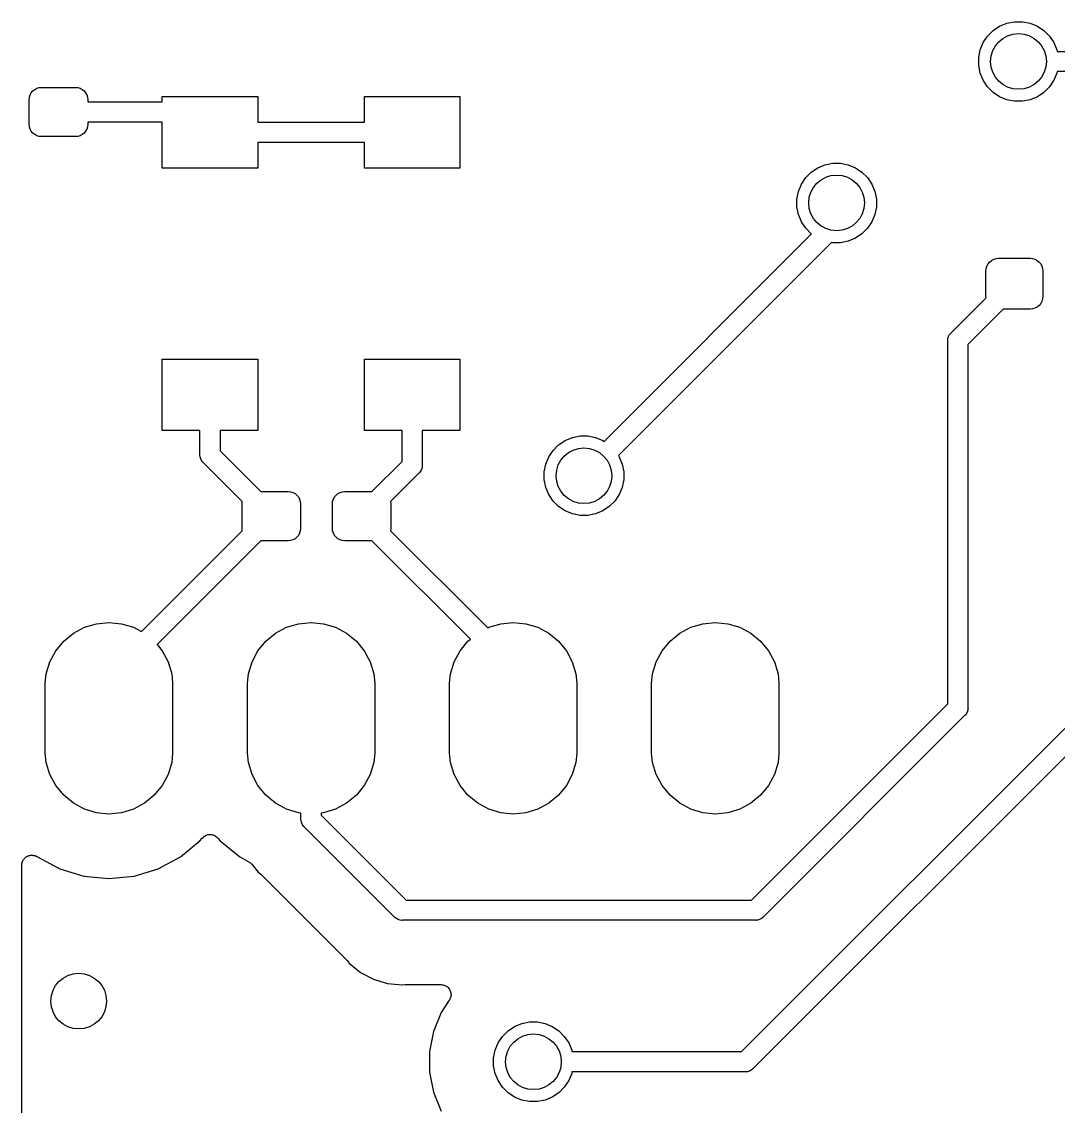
# Model space of a CAD drawing. Extents: x 2.36 to 5.74, y -5.57 to -1.66.
# Drawn here: x 4.307 to 4.82, y -3.792 to -3.255 of the extents above; entities that cross this region are included whole.
import ezdxf

# ---------------------------------------------------------------- set-up
doc = ezdxf.new("R2010")
doc.units = 0
doc.header["$MEASUREMENT"] = 0
doc.layers.add('BLACK', color=7, linetype='CONTINUOUS')

msp = doc.modelspace()

# ---------------------------------------------------------------- linework, layer by layer
at = {"layer": 'BLACK', "linetype": 'CONTINUOUS'}
for p, q in [((4.78745, -3.25971), (4.79068, -3.25756)), ((4.79068, -3.25756), (4.79426, -3.25607)), ((4.79426, -3.25607), (4.79806, -3.25531)), ((4.79806, -3.25531), (4.80194, -3.25531)), ((4.80194, -3.25531), (4.80574, -3.25607)), ((4.80574, -3.25607), (4.80932, -3.25756)), ((4.80932, -3.25756), (4.81255, -3.25971)), ((4.78256, -3.26568), (4.78471, -3.26245)), ((4.78471, -3.26245), (4.78745, -3.25971)), ((4.81255, -3.25971), (4.81529, -3.26245)), ((4.81529, -3.26245), (4.81744, -3.26568)), ((4.78107, -3.26926), (4.78256, -3.26568)), ((4.81744, -3.26568), (4.81893, -3.26926)), ((4.78031, -3.27306), (4.78107, -3.26926)), ((4.78031, -3.27694), (4.78031, -3.27306)), ((4.81893, -3.26926), (4.81908, -3.27)), ((4.81908, -3.27), (4.96793, -3.27)), ((4.78107, -3.28074), (4.78031, -3.27694)), ((4.78256, -3.28432), (4.78107, -3.28074)), ((4.78471, -3.28755), (4.78256, -3.28432)), ((4.81744, -3.28432), (4.81529, -3.28755)), ((4.81893, -3.28074), (4.81744, -3.28432)), ((4.81908, -3.28), (4.81893, -3.28074)), ((4.96975, -3.28), (4.81908, -3.28)), ((4.31156, -3.29051), (4.31232, -3.28958)), ((4.31232, -3.28958), (4.31324, -3.28882)), ((4.31324, -3.28882), (4.3143, -3.28826)), ((4.3143, -3.28826), (4.31544, -3.28791)), ((4.31544, -3.28791), (4.31663, -3.2878)), ((4.31663, -3.2878), (4.33337, -3.2878)), ((4.33337, -3.2878), (4.33456, -3.28791)), ((4.33456, -3.28791), (4.3357, -3.28826)), ((4.3357, -3.28826), (4.33676, -3.28882)), ((4.33676, -3.28882), (4.33768, -3.28958)), ((4.33768, -3.28958), (4.33844, -3.29051)), ((4.78745, -3.29029), (4.78471, -3.28755)), ((4.81529, -3.28755), (4.81255, -3.29029)), ((4.31053, -3.2939), (4.31065, -3.29271)), ((4.31053, -3.3061), (4.31053, -3.2939)), ((4.31065, -3.29271), (4.311, -3.29156)), ((4.311, -3.29156), (4.31156, -3.29051)), ((4.33844, -3.29051), (4.339, -3.29156)), ((4.339, -3.29156), (4.33935, -3.29271)), ((4.33935, -3.29271), (4.33947, -3.2939)), ((4.33947, -3.2939), (4.33947, -3.295)), ((4.33947, -3.295), (4.37638, -3.295)), ((4.37638, -3.295), (4.37638, -3.29232)), ((4.37638, -3.29232), (4.42362, -3.29232)), ((4.42362, -3.29232), (4.42362, -3.30504)), ((4.47638, -3.30504), (4.47638, -3.29232)), ((4.47638, -3.29232), (4.52362, -3.29232)), ((4.52362, -3.29232), (4.52362, -3.32776)), ((4.79068, -3.29244), (4.78745, -3.29029)), ((4.79426, -3.29393), (4.79068, -3.29244)), ((4.79806, -3.29469), (4.79426, -3.29393)), ((4.80194, -3.29469), (4.79806, -3.29469)), ((4.80574, -3.29393), (4.80194, -3.29469)), ((4.80932, -3.29244), (4.80574, -3.29393)), ((4.81255, -3.29029), (4.80932, -3.29244)), ((4.31065, -3.30729), (4.31053, -3.3061)), ((4.33947, -3.3061), (4.33935, -3.30729)), ((4.37638, -3.305), (4.33947, -3.305)), ((4.33947, -3.305), (4.33947, -3.3061)), ((4.37638, -3.32776), (4.37638, -3.305)), ((4.42362, -3.30504), (4.47638, -3.30504)), ((4.311, -3.30844), (4.31065, -3.30729)), ((4.31156, -3.30949), (4.311, -3.30844)), ((4.31232, -3.31042), (4.31156, -3.30949)), ((4.31324, -3.31118), (4.31232, -3.31042)), ((4.3143, -3.31174), (4.31324, -3.31118)), ((4.33676, -3.31118), (4.3357, -3.31174)), ((4.33768, -3.31042), (4.33676, -3.31118)), ((4.33844, -3.30949), (4.33768, -3.31042)), ((4.339, -3.30844), (4.33844, -3.30949)), ((4.33935, -3.30729), (4.339, -3.30844)), ((4.31544, -3.31209), (4.3143, -3.31174)), ((4.31663, -3.3122), (4.31544, -3.31209)), ((4.33337, -3.3122), (4.31663, -3.3122)), ((4.33456, -3.31209), (4.33337, -3.3122)), ((4.3357, -3.31174), (4.33456, -3.31209)), ((4.47638, -3.31504), (4.42362, -3.31504)), ((4.42362, -3.31504), (4.42362, -3.32776)), ((4.47638, -3.32776), (4.47638, -3.31504)), ((4.69745, -3.32971), (4.70068, -3.32756)), ((4.70068, -3.32756), (4.70426, -3.32607)), ((4.70426, -3.32607), (4.70806, -3.32531)), ((4.70806, -3.32531), (4.71194, -3.32531)), ((4.71194, -3.32531), (4.71574, -3.32607)), ((4.71574, -3.32607), (4.71932, -3.32756)), ((4.71932, -3.32756), (4.72255, -3.32971)), ((4.42362, -3.32776), (4.37638, -3.32776)), ((4.52362, -3.32776), (4.47638, -3.32776)), ((4.69256, -3.33568), (4.69471, -3.33245)), ((4.69471, -3.33245), (4.69745, -3.32971)), ((4.72255, -3.32971), (4.72529, -3.33245)), ((4.72529, -3.33245), (4.72744, -3.33568)), ((4.69107, -3.33926), (4.69256, -3.33568)), ((4.72744, -3.33568), (4.72893, -3.33926)), ((4.69031, -3.34306), (4.69107, -3.33926)), ((4.69031, -3.34694), (4.69031, -3.34306)), ((4.72893, -3.33926), (4.72969, -3.34306)), ((4.72969, -3.34306), (4.72969, -3.34694)), ((4.69107, -3.35074), (4.69031, -3.34694)), ((4.72969, -3.34694), (4.72893, -3.35074)), ((4.69256, -3.35432), (4.69107, -3.35074)), ((4.69471, -3.35755), (4.69256, -3.35432)), ((4.72744, -3.35432), (4.72529, -3.35755)), ((4.72893, -3.35074), (4.72744, -3.35432)), ((4.69745, -3.36029), (4.69471, -3.35755)), ((4.72529, -3.35755), (4.72255, -3.36029)), ((4.59495, -3.46298), (4.69756, -3.36037)), ((4.7075, -3.36457), (4.60202, -3.47005)), ((4.69756, -3.36037), (4.69745, -3.36029)), ((4.70806, -3.36469), (4.7075, -3.36457)), ((4.71194, -3.36469), (4.70806, -3.36469)), ((4.71574, -3.36393), (4.71194, -3.36469)), ((4.71932, -3.36244), (4.71574, -3.36393)), ((4.72255, -3.36029), (4.71932, -3.36244)), ((4.78436, -3.37629), (4.78494, -3.3752)), ((4.78494, -3.3752), (4.78572, -3.37425)), ((4.78572, -3.37425), (4.78668, -3.37346)), ((4.78668, -3.37346), (4.78777, -3.37288)), ((4.78777, -3.37288), (4.78895, -3.37252)), ((4.78895, -3.37252), (4.79018, -3.3724)), ((4.79018, -3.3724), (4.80573, -3.3724)), ((4.80573, -3.3724), (4.80696, -3.37252)), ((4.80696, -3.37252), (4.80814, -3.37288)), ((4.80814, -3.37288), (4.80923, -3.37346)), ((4.80923, -3.37346), (4.81018, -3.37425)), ((4.81018, -3.37425), (4.81097, -3.3752)), ((4.81097, -3.3752), (4.81155, -3.37629)), ((4.78388, -3.3787), (4.784, -3.37747)), ((4.78388, -3.3913), (4.78388, -3.3787)), ((4.784, -3.37747), (4.78436, -3.37629)), ((4.81155, -3.37629), (4.81191, -3.37747)), ((4.81191, -3.37747), (4.81203, -3.3787)), ((4.81203, -3.3787), (4.81203, -3.3913)), ((4.76664, -3.40924), (4.78394, -3.39194)), ((4.78394, -3.39194), (4.78388, -3.3913)), ((4.81203, -3.3913), (4.81191, -3.39253)), ((4.80696, -3.39748), (4.80573, -3.3976)), ((4.80814, -3.39712), (4.80696, -3.39748)), ((4.80923, -3.39654), (4.80814, -3.39712)), ((4.81018, -3.39575), (4.80923, -3.39654)), ((4.81097, -3.3948), (4.81018, -3.39575)), ((4.81155, -3.39371), (4.81097, -3.3948)), ((4.81191, -3.39253), (4.81155, -3.39371)), ((4.79243, -3.3976), (4.775, -3.41502)), ((4.80573, -3.3976), (4.79243, -3.3976)), ((4.76498, -3.41295), (4.76507, -3.41197)), ((4.765, -3.4132), (4.76498, -3.41295)), ((4.765, -3.59293), (4.765, -3.4132)), ((4.76507, -3.41197), (4.76536, -3.41103)), ((4.76536, -3.41103), (4.76582, -3.41016)), ((4.76582, -3.41016), (4.76606, -3.40987)), ((4.76606, -3.40987), (4.76645, -3.4094)), ((4.76645, -3.4094), (4.76664, -3.40924)), ((4.775, -3.41502), (4.775, -3.59475)), ((4.37638, -3.45768), (4.37638, -3.42224)), ((4.37638, -3.42224), (4.42362, -3.42224)), ((4.42362, -3.42224), (4.42362, -3.45768)), ((4.47638, -3.45768), (4.47638, -3.42224)), ((4.47638, -3.42224), (4.52362, -3.42224)), ((4.52362, -3.42224), (4.52362, -3.45768)), ((4.395, -3.45768), (4.37638, -3.45768)), ((4.395, -3.46944), (4.395, -3.45768)), ((4.42362, -3.45768), (4.405, -3.45768)), ((4.405, -3.45768), (4.405, -3.46761)), ((4.495, -3.45768), (4.47638, -3.45768)), ((4.495, -3.47293), (4.495, -3.45768)), ((4.52362, -3.45768), (4.505, -3.45768)), ((4.505, -3.45768), (4.505, -3.47475)), ((4.57568, -3.46256), (4.57926, -3.46107)), ((4.57926, -3.46107), (4.58306, -3.46031)), ((4.58306, -3.46031), (4.58694, -3.46031)), ((4.58694, -3.46031), (4.59074, -3.46107)), ((4.59074, -3.46107), (4.59432, -3.46256)), ((4.56971, -3.46745), (4.57245, -3.46471)), ((4.57245, -3.46471), (4.57568, -3.46256)), ((4.59432, -3.46256), (4.59495, -3.46298)), ((4.39498, -3.46969), (4.395, -3.46944)), ((4.39507, -3.47067), (4.39498, -3.46969)), ((4.39536, -3.47161), (4.39507, -3.47067)), ((4.39582, -3.47248), (4.39536, -3.47161)), ((4.39645, -3.47324), (4.39582, -3.47248)), ((4.39582, -3.47248), (4.39582, -3.47248)), ((4.405, -3.46761), (4.42518, -3.4878)), ((4.56607, -3.47426), (4.56756, -3.47068)), ((4.56756, -3.47068), (4.56971, -3.46745)), ((4.60202, -3.47005), (4.60244, -3.47068)), ((4.60244, -3.47068), (4.60393, -3.47426)), ((4.39664, -3.47339), (4.39645, -3.47324)), ((4.41596, -3.49272), (4.39664, -3.47339)), ((4.48013, -3.4878), (4.495, -3.47293)), ((4.50418, -3.47779), (4.50355, -3.47855)), ((4.50464, -3.47692), (4.50418, -3.47779)), ((4.50493, -3.47598), (4.50464, -3.47692)), ((4.505, -3.47525), (4.50493, -3.47598)), ((4.505, -3.47475), (4.50502, -3.475)), ((4.50502, -3.475), (4.505, -3.47525)), ((4.56531, -3.47806), (4.56607, -3.47426)), ((4.60393, -3.47426), (4.60469, -3.47806)), ((4.50336, -3.47871), (4.48935, -3.49272)), ((4.50355, -3.47855), (4.50336, -3.47871)), ((4.56531, -3.48194), (4.56531, -3.47806)), ((4.56607, -3.48574), (4.56531, -3.48194)), ((4.60469, -3.48194), (4.60393, -3.48574)), ((4.60469, -3.47806), (4.60469, -3.48194)), ((4.42518, -3.4878), (4.43868, -3.4878)), ((4.43868, -3.4878), (4.43987, -3.48791)), ((4.43987, -3.48791), (4.44102, -3.48826)), ((4.44102, -3.48826), (4.44207, -3.48882)), ((4.46324, -3.48882), (4.4643, -3.48826)), ((4.4643, -3.48826), (4.46544, -3.48791)), ((4.46544, -3.48791), (4.46663, -3.4878)), ((4.46663, -3.4878), (4.48013, -3.4878)), ((4.56756, -3.48932), (4.56607, -3.48574)), ((4.60393, -3.48574), (4.60244, -3.48932)), ((4.41585, -3.4939), (4.41596, -3.49272)), ((4.41585, -3.5061), (4.41585, -3.4939)), ((4.44207, -3.48882), (4.443, -3.48958)), ((4.443, -3.48958), (4.44376, -3.49051)), ((4.44376, -3.49051), (4.44432, -3.49156)), ((4.44432, -3.49156), (4.44467, -3.49271)), ((4.44467, -3.49271), (4.44478, -3.4939)), ((4.44478, -3.4939), (4.44478, -3.5061)), ((4.46053, -3.4939), (4.46065, -3.49271)), ((4.46053, -3.5061), (4.46053, -3.4939)), ((4.46065, -3.49271), (4.461, -3.49156)), ((4.461, -3.49156), (4.46156, -3.49051)), ((4.46156, -3.49051), (4.46232, -3.48958)), ((4.46232, -3.48958), (4.46324, -3.48882)), ((4.48935, -3.49272), (4.48947, -3.4939)), ((4.48947, -3.4939), (4.48947, -3.5061)), ((4.56971, -3.49255), (4.56756, -3.48932)), ((4.57245, -3.49529), (4.56971, -3.49255)), ((4.60029, -3.49255), (4.59755, -3.49529)), ((4.60244, -3.48932), (4.60029, -3.49255)), ((4.57568, -3.49744), (4.57245, -3.49529)), ((4.57926, -3.49893), (4.57568, -3.49744)), ((4.58306, -3.49969), (4.57926, -3.49893)), ((4.59074, -3.49893), (4.58694, -3.49969)), ((4.59432, -3.49744), (4.59074, -3.49893)), ((4.59755, -3.49529), (4.59432, -3.49744)), ((4.58694, -3.49969), (4.58306, -3.49969)), ((4.3661, -3.55714), (4.41596, -3.50728)), ((4.41596, -3.50728), (4.41585, -3.5061)), ((4.44376, -3.50949), (4.443, -3.51042)), ((4.44432, -3.50844), (4.44376, -3.50949)), ((4.44467, -3.50729), (4.44432, -3.50844)), ((4.44478, -3.5061), (4.44467, -3.50729)), ((4.46065, -3.50729), (4.46053, -3.5061)), ((4.461, -3.50844), (4.46065, -3.50729)), ((4.46156, -3.50949), (4.461, -3.50844)), ((4.46232, -3.51042), (4.46156, -3.50949)), ((4.48947, -3.5061), (4.48935, -3.50728)), ((4.48935, -3.50728), (4.53736, -3.55529)), ((4.42518, -3.5122), (4.37379, -3.56359)), ((4.43868, -3.5122), (4.42518, -3.5122)), ((4.43987, -3.51209), (4.43868, -3.5122)), ((4.44102, -3.51174), (4.43987, -3.51209)), ((4.44207, -3.51118), (4.44102, -3.51174)), ((4.443, -3.51042), (4.44207, -3.51118)), ((4.46324, -3.51118), (4.46232, -3.51042)), ((4.4643, -3.51174), (4.46324, -3.51118)), ((4.46544, -3.51209), (4.4643, -3.51174)), ((4.46663, -3.5122), (4.46544, -3.51209)), ((4.48013, -3.5122), (4.46663, -3.5122)), ((4.52882, -3.56089), (4.48013, -3.5122)), ((4.34383, -3.55321), (4.35, -3.5526)), ((4.35, -3.5526), (4.35617, -3.55321)), ((4.44383, -3.55321), (4.45, -3.5526)), ((4.45, -3.5526), (4.45617, -3.55321)), ((4.54383, -3.55321), (4.55, -3.5526)), ((4.55, -3.5526), (4.55617, -3.55321)), ((4.64383, -3.55321), (4.65, -3.5526)), ((4.65, -3.5526), (4.65617, -3.55321)), ((4.32762, -3.56187), (4.33242, -3.55794)), ((4.33242, -3.55794), (4.33789, -3.55501)), ((4.33789, -3.55501), (4.34383, -3.55321)), ((4.35617, -3.55321), (4.36211, -3.55501)), ((4.36211, -3.55501), (4.3661, -3.55714)), ((4.42762, -3.56187), (4.43242, -3.55794)), ((4.43242, -3.55794), (4.43789, -3.55501)), ((4.43789, -3.55501), (4.44383, -3.55321)), ((4.45617, -3.55321), (4.46211, -3.55501)), ((4.46211, -3.55501), (4.46758, -3.55794)), ((4.46758, -3.55794), (4.47238, -3.56187)), ((4.53736, -3.55529), (4.53789, -3.55501)), ((4.53789, -3.55501), (4.54383, -3.55321)), ((4.55617, -3.55321), (4.56211, -3.55501)), ((4.56211, -3.55501), (4.56758, -3.55794)), ((4.56758, -3.55794), (4.57238, -3.56187)), ((4.62762, -3.56187), (4.63242, -3.55794)), ((4.63242, -3.55794), (4.63789, -3.55501)), ((4.63789, -3.55501), (4.64383, -3.55321)), ((4.65617, -3.55321), (4.66211, -3.55501)), ((4.66211, -3.55501), (4.66758, -3.55794)), ((4.66758, -3.55794), (4.67238, -3.56187)), ((4.32369, -3.56667), (4.32762, -3.56187)), ((4.37379, -3.56359), (4.37631, -3.56667)), ((4.42369, -3.56667), (4.42762, -3.56187)), ((4.47238, -3.56187), (4.47631, -3.56667)), ((4.52369, -3.56667), (4.52762, -3.56187)), ((4.52762, -3.56187), (4.52882, -3.56089)), ((4.57238, -3.56187), (4.57631, -3.56667)), ((4.62369, -3.56667), (4.62762, -3.56187)), ((4.67238, -3.56187), (4.67631, -3.56667)), ((4.32076, -3.57214), (4.32369, -3.56667)), ((4.37631, -3.56667), (4.37924, -3.57214)), ((4.42076, -3.57214), (4.42369, -3.56667)), ((4.47631, -3.56667), (4.47924, -3.57214)), ((4.52076, -3.57214), (4.52369, -3.56667)), ((4.57631, -3.56667), (4.57924, -3.57214)), ((4.62076, -3.57214), (4.62369, -3.56667)), ((4.67631, -3.56667), (4.67924, -3.57214)), ((4.31896, -3.57808), (4.32076, -3.57214)), ((4.37924, -3.57214), (4.38104, -3.57808)), ((4.41896, -3.57808), (4.42076, -3.57214)), ((4.47924, -3.57214), (4.48104, -3.57808)), ((4.51896, -3.57808), (4.52076, -3.57214)), ((4.57924, -3.57214), (4.58104, -3.57808)), ((4.61896, -3.57808), (4.62076, -3.57214)), ((4.67924, -3.57214), (4.68104, -3.57808)), ((4.3185, -3.58271), (4.31896, -3.57808)), ((4.38104, -3.57808), (4.3815, -3.5827)), ((4.4185, -3.58271), (4.41896, -3.57808)), ((4.48104, -3.57808), (4.4815, -3.5827)), ((4.5185, -3.58271), (4.51896, -3.57808)), ((4.58104, -3.57808), (4.5815, -3.5827)), ((4.6185, -3.58271), (4.61896, -3.57808)), ((4.68104, -3.57808), (4.6815, -3.5827)), ((4.3185, -3.61729), (4.3185, -3.58271)), ((4.3815, -3.5827), (4.3815, -3.61729)), ((4.4185, -3.61729), (4.4185, -3.58271)), ((4.4815, -3.5827), (4.4815, -3.61729)), ((4.5185, -3.61729), (4.5185, -3.58271)), ((4.5815, -3.5827), (4.5815, -3.61729)), ((4.6185, -3.61729), (4.6185, -3.58271)), ((4.66293, -3.765), (4.84629, -3.58164)), ((4.6815, -3.5827), (4.6815, -3.61729)), ((4.85207, -3.59), (4.66871, -3.77336)), ((4.66793, -3.69), (4.765, -3.59293)), ((4.77493, -3.59598), (4.77464, -3.59692)), ((4.775, -3.59525), (4.77493, -3.59598)), ((4.775, -3.59475), (4.77502, -3.595)), ((4.77502, -3.595), (4.775, -3.59525)), ((4.775, -3.59525), (4.775, -3.59525)), ((4.77336, -3.59871), (4.67371, -3.69836)), ((4.77355, -3.59855), (4.77336, -3.59871)), ((4.77418, -3.59779), (4.77355, -3.59855)), ((4.77464, -3.59692), (4.77418, -3.59779)), ((4.31896, -3.62192), (4.3185, -3.61729)), ((4.3815, -3.61729), (4.38104, -3.62192)), ((4.41896, -3.62192), (4.4185, -3.61729)), ((4.4815, -3.61729), (4.48104, -3.62192)), ((4.51896, -3.62192), (4.5185, -3.61729)), ((4.5815, -3.61729), (4.58104, -3.62192)), ((4.61896, -3.62192), (4.6185, -3.61729)), ((4.6815, -3.61729), (4.68104, -3.62192)), ((4.32076, -3.62786), (4.31896, -3.62192)), ((4.38104, -3.62192), (4.37924, -3.62786)), ((4.42076, -3.62786), (4.41896, -3.62192)), ((4.48104, -3.62192), (4.47924, -3.62786)), ((4.52076, -3.62786), (4.51896, -3.62192)), ((4.58104, -3.62192), (4.57924, -3.62786)), ((4.62076, -3.62786), (4.61896, -3.62192)), ((4.68104, -3.62192), (4.67924, -3.62786)), ((4.32369, -3.63333), (4.32076, -3.62786)), ((4.37924, -3.62786), (4.37631, -3.63333)), ((4.42369, -3.63333), (4.42076, -3.62786)), ((4.47924, -3.62786), (4.47631, -3.63333)), ((4.52369, -3.63333), (4.52076, -3.62786)), ((4.57924, -3.62786), (4.57631, -3.63333)), ((4.62369, -3.63333), (4.62076, -3.62786)), ((4.67924, -3.62786), (4.67631, -3.63333)), ((4.32762, -3.63813), (4.32369, -3.63333)), ((4.37631, -3.63333), (4.37238, -3.63813)), ((4.42762, -3.63813), (4.42369, -3.63333)), ((4.47631, -3.63333), (4.47238, -3.63813)), ((4.52762, -3.63813), (4.52369, -3.63333)), ((4.57631, -3.63333), (4.57238, -3.63813)), ((4.62762, -3.63813), (4.62369, -3.63333)), ((4.67631, -3.63333), (4.67238, -3.63813)), ((4.33242, -3.64206), (4.32762, -3.63813)), ((4.37238, -3.63813), (4.36758, -3.64206)), ((4.43242, -3.64206), (4.42762, -3.63813)), ((4.47238, -3.63813), (4.46758, -3.64206)), ((4.53242, -3.64206), (4.52762, -3.63813)), ((4.57238, -3.63813), (4.56758, -3.64206)), ((4.63242, -3.64206), (4.62762, -3.63813)), ((4.67238, -3.63813), (4.66758, -3.64206)), ((4.33789, -3.64499), (4.33242, -3.64206)), ((4.36758, -3.64206), (4.36211, -3.64499)), ((4.43789, -3.64499), (4.43242, -3.64206)), ((4.46758, -3.64206), (4.46211, -3.64499)), ((4.53789, -3.64499), (4.53242, -3.64206)), ((4.56758, -3.64206), (4.56211, -3.64499)), ((4.63789, -3.64499), (4.63242, -3.64206)), ((4.66758, -3.64206), (4.66211, -3.64499)), ((4.34383, -3.64679), (4.33789, -3.64499)), ((4.35, -3.6474), (4.34383, -3.64679)), ((4.35617, -3.64679), (4.35, -3.6474)), ((4.36211, -3.64499), (4.35617, -3.64679)), ((4.44383, -3.64679), (4.43789, -3.64499)), ((4.445, -3.6469), (4.44383, -3.64679)), ((4.44498, -3.65), (4.445, -3.64975)), ((4.445, -3.64975), (4.445, -3.6469)), ((4.45617, -3.64679), (4.455, -3.6469)), ((4.455, -3.6469), (4.455, -3.64793)), ((4.455, -3.64793), (4.49707, -3.69)), ((4.46211, -3.64499), (4.45617, -3.64679)), ((4.54383, -3.64679), (4.53789, -3.64499)), ((4.55, -3.6474), (4.54383, -3.64679)), ((4.55617, -3.64679), (4.55, -3.6474)), ((4.56211, -3.64499), (4.55617, -3.64679)), ((4.64383, -3.64679), (4.63789, -3.64499)), ((4.65, -3.6474), (4.64383, -3.64679)), ((4.65617, -3.64679), (4.65, -3.6474)), ((4.66211, -3.64499), (4.65617, -3.64679)), ((4.44507, -3.65098), (4.44498, -3.65)), ((4.44536, -3.65192), (4.44507, -3.65098)), ((4.44582, -3.65279), (4.44536, -3.65192)), ((4.44645, -3.65355), (4.44582, -3.65279)), ((4.44582, -3.65279), (4.44582, -3.65279)), ((4.44664, -3.65371), (4.44645, -3.65355)), ((4.49129, -3.69836), (4.44664, -3.65371)), ((4.39498, -3.66073), (4.39613, -3.65932)), ((4.39613, -3.65932), (4.39616, -3.65929)), ((4.39616, -3.65929), (4.39618, -3.65927)), ((4.39616, -3.65929), (4.39616, -3.65929)), ((4.39616, -3.65929), (4.39616, -3.65929)), ((4.39618, -3.65927), (4.39652, -3.65894)), ((4.39652, -3.65894), (4.39686, -3.65861)), ((4.39686, -3.65861), (4.39687, -3.6586)), ((4.39687, -3.6586), (4.39688, -3.65859)), ((4.39688, -3.65859), (4.39728, -3.65833)), ((4.39728, -3.65833), (4.39767, -3.65807)), ((4.39767, -3.65807), (4.39768, -3.65807)), ((4.39768, -3.65807), (4.3977, -3.65806)), ((4.3977, -3.65806), (4.39813, -3.65788)), ((4.39813, -3.65788), (4.39857, -3.6577)), ((4.39857, -3.6577), (4.39859, -3.6577)), ((4.39859, -3.6577), (4.3986, -3.6577)), ((4.3986, -3.6577), (4.39906, -3.65761)), ((4.39906, -3.65761), (4.39953, -3.65752)), ((4.39953, -3.65752), (4.39955, -3.65752)), ((4.39955, -3.65752), (4.39956, -3.65752)), ((4.39956, -3.65752), (4.40003, -3.65752)), ((4.40003, -3.65752), (4.40051, -3.65752)), ((4.40051, -3.65752), (4.40052, -3.65752)), ((4.40052, -3.65752), (4.40054, -3.65752)), ((4.40054, -3.65752), (4.401, -3.65762)), ((4.401, -3.65762), (4.40146, -3.65772)), ((4.40146, -3.65772), (4.40148, -3.65772)), ((4.40148, -3.65772), (4.40149, -3.65772)), ((4.40149, -3.65772), (4.40192, -3.65791)), ((4.40192, -3.65791), (4.40236, -3.65809)), ((4.40236, -3.65809), (4.40238, -3.6581)), ((4.40238, -3.6581), (4.40239, -3.6581)), ((4.40239, -3.6581), (4.40278, -3.65837)), ((4.40278, -3.65837), (4.40318, -3.65863)), ((4.40318, -3.65863), (4.40319, -3.65864)), ((4.40319, -3.65864), (4.4032, -3.65865)), ((4.4032, -3.65865), (4.40353, -3.65899)), ((4.40353, -3.65899), (4.40386, -3.65932)), ((4.40386, -3.65932), (4.40502, -3.66073)), ((4.38534, -3.66864), (4.39498, -3.66073)), ((4.40502, -3.66073), (4.41466, -3.66864)), ((4.30704, -3.67128), (4.30714, -3.67104)), ((4.30714, -3.67104), (4.30722, -3.6708)), ((4.30722, -3.6708), (4.30733, -3.6706)), ((4.30733, -3.6706), (4.30742, -3.67038)), ((4.30742, -3.67038), (4.30756, -3.67017)), ((4.30756, -3.67017), (4.30769, -3.66995)), ((4.30769, -3.66995), (4.30784, -3.66977)), ((4.30784, -3.66977), (4.30797, -3.66957)), ((4.30797, -3.66957), (4.30815, -3.66939)), ((4.30815, -3.66939), (4.30831, -3.6692)), ((4.30831, -3.6692), (4.3085, -3.66905)), ((4.3085, -3.66905), (4.30866, -3.66889)), ((4.30866, -3.66889), (4.30888, -3.66875)), ((4.30888, -3.66875), (4.30907, -3.66859)), ((4.30907, -3.66859), (4.30928, -3.66848)), ((4.30928, -3.66848), (4.30948, -3.66835)), ((4.30948, -3.66835), (4.30971, -3.66825)), ((4.30971, -3.66825), (4.30994, -3.66814)), ((4.30994, -3.66814), (4.31016, -3.66807)), ((4.31016, -3.66807), (4.31038, -3.66798)), ((4.31038, -3.66798), (4.31063, -3.66793)), ((4.31063, -3.66793), (4.31087, -3.66786)), ((4.31087, -3.66786), (4.31111, -3.66784)), ((4.31111, -3.66784), (4.31134, -3.66779)), ((4.31134, -3.66779), (4.31159, -3.6678)), ((4.31159, -3.6678), (4.31185, -3.66777)), ((4.31185, -3.66777), (4.31208, -3.6678)), ((4.31208, -3.6678), (4.31231, -3.6678)), ((4.31231, -3.6678), (4.31256, -3.66785)), ((4.31256, -3.66785), (4.31282, -3.66787)), ((4.31282, -3.66787), (4.31304, -3.66794)), ((4.31304, -3.66794), (4.31327, -3.66799)), ((4.31327, -3.66799), (4.31351, -3.66809)), ((4.31351, -3.66809), (4.31375, -3.66816)), ((4.31375, -3.66816), (4.31396, -3.66827)), ((4.31396, -3.66827), (4.31417, -3.66836)), ((4.31417, -3.66836), (4.31429, -3.66844)), ((4.31429, -3.66844), (4.32566, -3.67452)), ((4.37434, -3.67452), (4.38534, -3.66864)), ((4.41466, -3.66864), (4.41916, -3.67105)), ((4.41916, -3.67105), (4.41917, -3.67105)), ((4.41917, -3.67105), (4.41917, -3.67105)), ((4.41917, -3.67105), (4.41917, -3.67105)), ((4.41917, -3.67105), (4.41922, -3.67108)), ((4.41922, -3.67108), (4.4196, -3.67134)), ((4.30681, -3.6727), (4.30684, -3.67247)), ((4.30681, -3.67277), (4.30681, -3.6727)), ((4.30681, -3.81643), (4.30681, -3.67277)), ((4.30684, -3.67223), (4.30689, -3.67199)), ((4.30684, -3.67247), (4.30684, -3.67223)), ((4.30689, -3.67199), (4.30692, -3.67173)), ((4.30692, -3.67173), (4.30699, -3.67151)), ((4.30699, -3.67151), (4.30704, -3.67128)), ((4.32566, -3.67452), (4.33759, -3.67814)), ((4.36241, -3.67814), (4.37434, -3.67452)), ((4.4196, -3.67134), (4.41998, -3.67159)), ((4.41998, -3.67159), (4.42, -3.67162)), ((4.42, -3.67162), (4.42003, -3.67163)), ((4.42003, -3.67163), (4.42034, -3.67196)), ((4.42034, -3.67196), (4.42067, -3.67228)), ((4.42067, -3.67228), (4.42384, -3.67616)), ((4.42384, -3.67616), (4.42506, -3.67715)), ((4.33759, -3.67814), (4.35, -3.67936)), ((4.35, -3.67936), (4.36241, -3.67814)), ((4.42506, -3.67715), (4.42511, -3.6772)), ((4.42511, -3.6772), (4.42526, -3.67735)), ((4.42526, -3.67735), (4.42542, -3.67748)), ((4.42542, -3.67748), (4.46752, -3.71958)), ((4.49707, -3.69), (4.66793, -3.69)), ((4.49145, -3.69855), (4.49129, -3.69836)), ((4.49221, -3.69918), (4.49145, -3.69855)), ((4.49301, -3.6996), (4.49221, -3.69918)), ((4.49308, -3.69964), (4.49301, -3.6996)), ((4.49402, -3.69993), (4.49308, -3.69964)), ((4.495, -3.70002), (4.49402, -3.69993)), ((4.49525, -3.7), (4.495, -3.70002)), ((4.66975, -3.7), (4.49525, -3.7)), ((4.67, -3.70002), (4.66975, -3.7)), ((4.67025, -3.7), (4.67, -3.70002)), ((4.67098, -3.69993), (4.67025, -3.7)), ((4.67192, -3.69964), (4.67098, -3.69993)), ((4.67279, -3.69918), (4.67192, -3.69964)), ((4.67355, -3.69855), (4.67279, -3.69918)), ((4.67371, -3.69836), (4.67355, -3.69855)), ((4.46752, -3.71958), (4.46757, -3.71963)), ((4.46757, -3.71963), (4.4677, -3.71979)), ((4.4677, -3.71979), (4.46785, -3.71994)), ((4.46785, -3.71994), (4.46884, -3.72116)), ((4.46884, -3.72116), (4.47445, -3.72576)), ((4.47445, -3.72576), (4.48084, -3.72917)), ((4.48084, -3.72917), (4.48454, -3.73029)), ((4.48454, -3.73029), (4.48778, -3.73128)), ((4.48778, -3.73128), (4.495, -3.73199)), ((4.495, -3.73199), (4.49656, -3.73184)), ((4.49656, -3.73184), (4.49663, -3.73183)), ((4.49663, -3.73183), (4.49684, -3.73183)), ((4.49684, -3.73183), (4.49705, -3.73181)), ((4.49705, -3.73181), (4.51423, -3.73181)), ((4.51423, -3.73181), (4.51428, -3.73181)), ((4.51428, -3.73181), (4.51428, -3.73181)), ((4.51428, -3.73181), (4.51428, -3.73181)), ((4.51428, -3.73181), (4.5143, -3.73181)), ((4.5143, -3.73181), (4.51478, -3.73187)), ((4.51478, -3.73187), (4.51525, -3.73192)), ((4.51525, -3.73192), (4.51526, -3.73192)), ((4.51526, -3.73192), (4.51527, -3.73192)), ((4.51527, -3.73192), (4.51573, -3.73207)), ((4.51573, -3.73207), (4.51618, -3.73221)), ((4.51618, -3.73221), (4.51619, -3.73221)), ((4.51619, -3.73221), (4.5162, -3.73222)), ((4.5162, -3.73222), (4.51662, -3.73245)), ((4.51662, -3.73245), (4.51704, -3.73267)), ((4.51704, -3.73267), (4.51704, -3.73268)), ((4.51704, -3.73268), (4.51705, -3.73269)), ((4.51705, -3.73269), (4.51742, -3.73299)), ((4.51742, -3.73299), (4.51779, -3.7333)), ((4.51779, -3.7333), (4.51779, -3.73331)), ((4.51779, -3.73331), (4.5178, -3.73331)), ((4.5178, -3.73331), (4.5181, -3.73369)), ((4.5181, -3.73369), (4.5184, -3.73405)), ((4.5184, -3.73405), (4.51841, -3.73406)), ((4.51841, -3.73406), (4.51841, -3.73407)), ((4.51841, -3.73407), (4.51863, -3.7345)), ((4.51863, -3.7345), (4.51886, -3.73492)), ((4.51886, -3.73492), (4.51886, -3.73493)), ((4.51886, -3.73493), (4.51886, -3.73494)), ((4.51886, -3.73494), (4.519, -3.73539)), ((4.519, -3.73539), (4.51914, -3.73585)), ((4.51839, -3.73959), (4.51436, -3.74561)), ((4.51861, -3.73917), (4.51839, -3.73959)), ((4.51884, -3.73875), (4.51861, -3.73917)), ((4.51885, -3.73873), (4.51884, -3.73874)), ((4.51884, -3.73874), (4.51884, -3.73875)), ((4.51899, -3.73827), (4.51885, -3.73873)), ((4.51913, -3.73782), (4.51899, -3.73827)), ((4.51918, -3.73732), (4.51913, -3.7378)), ((4.51913, -3.7378), (4.51913, -3.73781)), ((4.51913, -3.73781), (4.51913, -3.73782)), ((4.51914, -3.73585), (4.51914, -3.73586)), ((4.51914, -3.73586), (4.51914, -3.73587)), ((4.51914, -3.73587), (4.51918, -3.73635)), ((4.51918, -3.73635), (4.51923, -3.73682)), ((4.51923, -3.73685), (4.51918, -3.73732)), ((4.51923, -3.73682), (4.51923, -3.73683)), ((4.51923, -3.73683), (4.51923, -3.73685)), ((4.51436, -3.74561), (4.51048, -3.75498)), ((4.55068, -3.75256), (4.55426, -3.75107)), ((4.55426, -3.75107), (4.55806, -3.75031)), ((4.55806, -3.75031), (4.56194, -3.75031)), ((4.56194, -3.75031), (4.56574, -3.75107)), ((4.56574, -3.75107), (4.56932, -3.75256)), ((4.51048, -3.75498), (4.5085, -3.76493)), ((4.54471, -3.75745), (4.54745, -3.75471)), ((4.54745, -3.75471), (4.55068, -3.75256)), ((4.56932, -3.75256), (4.57255, -3.75471)), ((4.57255, -3.75471), (4.57529, -3.75745)), ((4.54107, -3.76426), (4.54256, -3.76068)), ((4.54256, -3.76068), (4.54471, -3.75745)), ((4.57529, -3.75745), (4.57744, -3.76068)), ((4.57744, -3.76068), (4.57893, -3.76426)), ((4.5085, -3.76493), (4.5085, -3.77507)), ((4.54031, -3.76806), (4.54107, -3.76426)), ((4.57893, -3.76426), (4.57908, -3.765)), ((4.57908, -3.765), (4.66293, -3.765)), ((4.54031, -3.77194), (4.54031, -3.76806)), ((4.54107, -3.77574), (4.54031, -3.77194)), ((4.5085, -3.77507), (4.51048, -3.78502)), ((4.54256, -3.77932), (4.54107, -3.77574)), ((4.57893, -3.77574), (4.57744, -3.77932)), ((4.57908, -3.775), (4.57893, -3.77574)), ((4.66475, -3.775), (4.57908, -3.775)), ((4.665, -3.77502), (4.66475, -3.775)), ((4.66525, -3.775), (4.665, -3.77502)), ((4.66598, -3.77493), (4.66525, -3.775)), ((4.66692, -3.77464), (4.66598, -3.77493)), ((4.66779, -3.77418), (4.66692, -3.77464)), ((4.66855, -3.77355), (4.66779, -3.77418)), ((4.66871, -3.77336), (4.66855, -3.77355)), ((4.54471, -3.78255), (4.54256, -3.77932)), ((4.54745, -3.78529), (4.54471, -3.78255)), ((4.57529, -3.78255), (4.57255, -3.78529)), ((4.57744, -3.77932), (4.57529, -3.78255)), ((4.51048, -3.78502), (4.51436, -3.79439)), ((4.55068, -3.78744), (4.54745, -3.78529)), ((4.55426, -3.78893), (4.55068, -3.78744)), ((4.55806, -3.78969), (4.55426, -3.78893)), ((4.56574, -3.78893), (4.56194, -3.78969)), ((4.56932, -3.78744), (4.56574, -3.78893)), ((4.57255, -3.78529), (4.56932, -3.78744)), ((4.56194, -3.78969), (4.55806, -3.78969))]:
    msp.add_line(p, q, dxfattribs=at)
at = {"layer": 'BLACK'}
for centre in [(4.8, -3.275), (4.71, -3.345), (4.585, -3.48), (4.335, -3.74), (4.56, -3.77)]:
    msp.add_circle(centre, 0.01378, dxfattribs=at)

doc.saveas('drawing.dxf')
